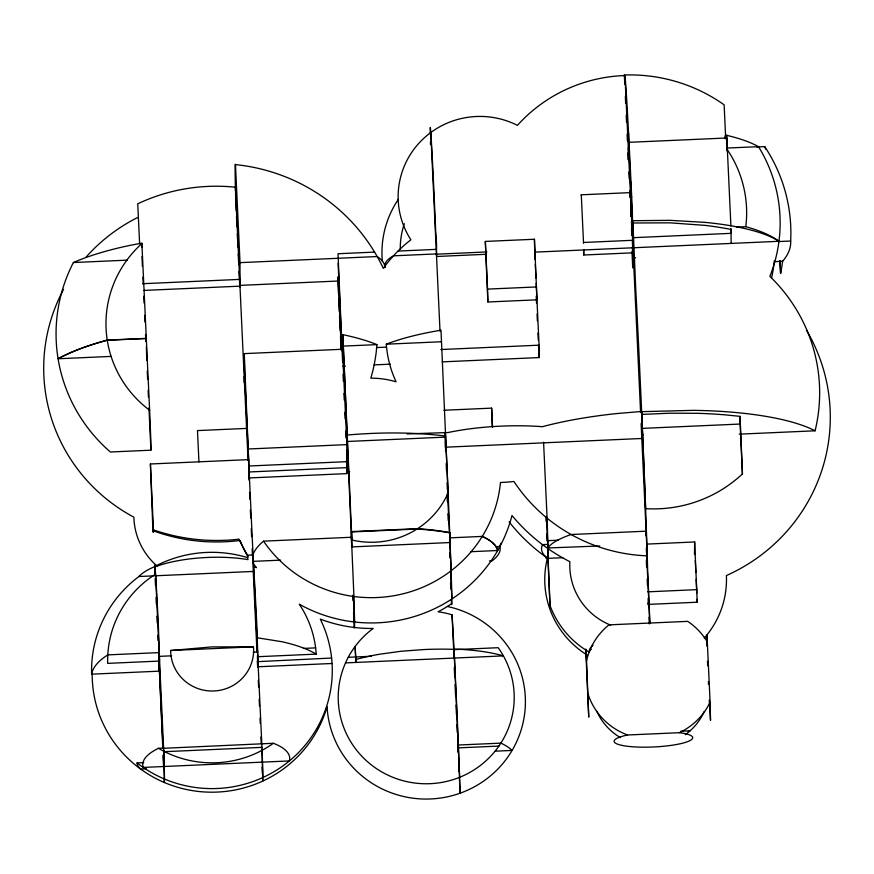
<?xml version="1.0" encoding="UTF-8"?>
<svg xmlns="http://www.w3.org/2000/svg" width="874" height="874" viewBox="0 0 874 874"><rect width="100%" height="100%" fill="white"/><g stroke="black" fill="none" stroke-linecap="round" stroke-linejoin="round"><path stroke-width="1.31" d="M349.72 471.61L347 471.731L347 459.506M631.039 182.983A161.013 1.715 87.5 0 0 624.943 75.546L623.217 75.612A150.088 147.335 0.6 0 0 517.43 125.364A81.817 80.321 0.6 0 0 419.542 142.549A81.817 80.321 0.6 0 0 410.889 239.793A138.463 135.918 0.6 0 0 383.293 268.384A183.66 180.284 0.6 0 0 235.477 164.607L240.033 262.637L239.935 285.383L338.14 281.024M247.648 555.208L247.932 559.611A71.307 22.036 -2.7 0 0 154.927 566.898L155.026 575.802L253.231 571.443L253.034 554.979L247.648 555.208A145.215 142.549 0.6 0 1 238.952 539.16A189.942 186.446 0.6 0 1 153.474 529.884A176.187 1.879 87.5 0 1 152.928 530.693A181.202 177.87 0.6 0 0 198.059 541.05A30.808 30.24 0.6 0 0 201.938 541.399A181.202 177.87 0.6 0 0 240.121 540.449A140.572 137.983 0.6 0 0 247.888 556.804M562.823 557.699L546.326 558.431L546.512 557.503A181.89 178.547 0.6 0 1 509.105 521.844M591.305 649.207A50.288 13.274 -2.7 0 0 589.131 652.08A90.972 89.301 0.6 0 1 550.008 605.442L547.922 557.994A145.827 1.551 87.5 0 0 547.943 548.577L547.878 545.103A145.827 1.551 87.5 0 0 547.102 518.184L543.573 442.211M546.326 558.431L546.785 557.623A118.274 31.125 -2.7 0 1 542.503 544.644L547.747 544.404M111.118 356.406L58.077 358.766L58.722 358.416A187.517 58.012 -2.7 0 1 107.229 340.095L146.297 338.358L141.894 243.551A110.812 108.78 0.6 0 0 149.64 410.267A176.187 1.879 87.5 0 1 150.798 439.327L150.918 450.197L110.364 451.989A160.619 157.67 0.6 0 1 73.383 262.539L74.214 262.178A178.143 55.106 -2.7 0 1 129.101 245.572L141.861 243.092L141.916 247.189M58.285 358.657L58.722 358.416A187.571 57.466 -2.7 0 1 107.251 340.259L146.297 338.522L149.64 410.267M170.638 650.496L212.054 646.902L253.471 646.826A41.493 40.728 0.6 0 1 214.021 690.984A41.493 40.728 0.6 0 1 170.638 650.496L253.471 646.826M347.262 435.034C379.928 432.171 412.921 432.062 445.5 436.028L445.511 437.12L347.317 441.479L345.558 399.189A142.615 1.519 87.5 0 0 342.794 334.655A187.954 53.074 -2.7 0 1 376.257 344.345L376.913 344.618A160.619 157.67 0.6 0 1 370.827 378.169A83.587 82.047 0.6 0 1 396.119 381.84A110.659 108.616 0.6 0 1 386.286 344.192A143.423 40.499 -2.7 0 1 440.988 330.219L448.111 492.947A83.587 82.047 0.6 0 1 351.894 539.99L342.794 334.655M642.139 422.71L641.647 411.457L617.077 413.533A176.373 47.12 -2.7 0 0 546.37 425.66L542.437 426.698L538.646 426.425A100.63 26.886 -2.7 0 0 448.056 432.532L407.098 433.93M633.049 237.695L632.896 223.001L669.855 222.826L704.979 225.361A156.49 46.967 -2.7 0 1 731.21 229.501L731.254 233.336L633.049 237.695L628.625 142.342L726.818 137.983L730.904 225.984M739.284 434.159L815.092 430.795A166.235 163.187 0.6 0 0 769.885 276.381A150.088 147.335 0.6 0 0 758.512 146.657L726.72 148.067L726.84 150.776M756.753 146.974L764.728 146.624A140.168 51.839 -2.8 0 1 765.602 149.072M581.297 195.59L581.286 194.804L630.383 192.619L630.515 198.103M736.356 227.098L745.784 226.683A157.79 47.666 -2.7 0 1 778.963 241.3L534.746 252.138L534.44 239.257L485.332 241.432L487.867 301.989L536.964 299.815L534.44 239.257M73.383 262.539L127.243 260.146M583.515 243.267L583.504 242.48L632.601 240.295L632.896 252.826L583.788 255L583.559 249.986M374.585 252.105L338.019 253.733L342.619 361.989M398.031 251.067L436.213 249.374M240.033 262.637L377.175 256.541A172.112 36.981 -2.7 0 1 384.713 267.663M436.432 253.919L393.475 255.82A107.131 23.019 -2.7 0 0 385.489 267.149M436.443 254.181L486.905 251.941M485.649 254.312L436.552 256.497L436.552 244.502A132.63 1.409 87.5 0 0 435.689 231.501L435.602 229.381A79.042 0.841 87.5 0 0 431.734 147.826A79.042 0.841 87.5 0 0 430.227 133.919M778.647 241.552L790.664 241.016A160.925 157.976 0.6 0 0 764.728 146.624M632.361 247.473L632.842 257.863L635.573 257.743M142.823 283.7L239.662 279.396L239.738 286.169L143.992 290.419M774.44 261.654L782.601 261.293A160.193 59.257 -2.8 0 0 790.664 241.016M487.867 301.989L487.55 289.108L536.647 286.934M342.881 346.126L376.913 344.618M386.286 344.192L441.086 341.767M376.541 347.568L386.089 347.153M244.261 353.62L342.455 349.261L346.891 444.615L347.098 461.647L248.904 466.006L244.261 353.62L244.469 370.652L262.113 750.307A111.522 1.191 87.5 0 1 262.724 781.083L262.55 777.303M440.867 349.534L539.072 345.175L536.199 283.471M342.674 366.293L345.405 366.173M374.039 364.895L390.405 364.174M442.233 361.869L539.072 357.575L539.072 345.175M443.905 410.256L491.647 408.136L492.532 427.2M246.588 428.413L197.48 430.587L198.944 461.92M641.909 428.402L740.114 424.043L740.038 416.363L726.25 414.953A173.937 51.074 -2.7 0 0 696.873 413.293L669.178 413.216L641.778 414.429L645.635 508.657A128.576 126.206 0.6 0 0 742.43 473.905L741.917 461.177A163.285 1.737 87.5 0 0 740.038 416.363M248.686 448.974L346.891 444.615M152.928 530.693L150.404 463.985L248.609 459.626L248.62 460.653M248.609 471.993L346.803 467.634L346.847 473.61L248.642 477.969M280.609 560.147L253.329 561.359L253.209 554.029A123.081 45.164 -2.8 0 1 263.555 541.159L351.184 537.27L351.206 538.493M449.618 537.86L482.251 536.407A123.278 34.152 -2.7 0 1 497.437 549.56L497.688 550.511L471.042 551.691M351.643 546.916L449.837 542.557L449.76 532.856L448.515 532.627A119.967 33.813 -2.7 0 0 416.996 529.043L351.512 531.949L351.643 546.916L351.501 531.589L417.586 528.661A119.694 34.512 -2.7 0 1 448.133 532.277L449.749 532.572L449.815 534.232M558.486 540.187L547.572 540.678L547.594 541.782M495.82 546.709L499.895 546.534L500.103 547.583A125.747 33.092 -2.7 0 1 492.073 560.835L489.418 560.955M599.761 545.977L547.67 547.976L547.943 548.577L546.447 516.381M646.935 544.087L694.666 541.967L697.223 602.219L648.126 604.393L648.082 602.82M171.621 655.817L159.341 656.363L159.461 671.156L91.628 674.16A120.35 118.143 0.6 0 1 138.911 576.512L153.682 575.857M694.491 554.564L694.666 541.967M647.776 591.829L696.884 589.644M303.453 648.421L315.634 647.885M253.449 652.179L257.546 652.004M610.675 625.161A65.976 64.763 0.6 0 1 569.881 561.698A182.076 178.733 0.6 0 1 511.989 515.496A145.215 142.549 0.6 0 1 299.301 604.207A104.388 102.466 0.6 0 1 316.213 654.113L257.764 656.713L257.087 630.504A111.522 1.191 87.5 0 0 253.569 566.385A104.388 102.466 0.6 0 1 256.443 567.663A145.215 142.549 0.6 0 1 253.438 563.73A80.681 0.863 87.5 0 0 253.209 554.029M257.404 661.673L331.607 658.035M348.245 657.303L371.253 656.276M332.065 663.486L257.655 666.796L257.404 661.334M345.514 662.896L503.38 655.882A99.898 26.362 -2.7 0 0 469.087 649.961L465.361 649.655A99.898 26.362 -2.7 0 0 454.01 649.021L459.593 777.325M158.467 748.308A104.388 102.466 0.6 0 0 273.398 743.282A73.547 25.204 -2.8 0 1 289.349 760.937L143.194 767.427A73.569 25.313 -2.8 0 1 158.467 748.308L163.602 748.078M163.613 748.286L273.398 743.282M163.646 750.384L163.886 766.509L163.777 751.716L261.971 747.357M680.595 731.265L690.056 730.839A57.586 13.383 -2.7 0 1 688.297 731.265M588.071 694.087A65.703 64.49 0.6 0 0 627.554 734.99L679.371 732.696A65.703 64.49 0.6 0 0 710.103 702.237L707.306 641.909A65.703 64.49 0.6 0 0 687.696 621.359L608.938 624.855A65.703 64.49 0.6 0 0 586.53 660.842L588.748 717.117L585.733 649.076L586.53 660.842M458.227 747.882L498.923 746.068M146.351 768.781L140.561 769.033A79.097 22.101 -2.7 0 1 137.043 762.926L143.697 762.631M495.252 751.181L512.088 750.438A87.826 30.306 -2.8 0 0 500.878 743.14L458.096 745.03L458.195 751.859M257.437 637.812L281.898 641.724A120.219 44.115 -2.8 0 1 316.213 654.113M157.025 565.991L156.293 565.347A68.882 67.615 0.6 0 1 133.919 518.479L133.875 517.179A172.604 169.436 0.6 0 1 63.573 289.349M707.175 639.899L706.749 635.114L706.946 646.17M709.251 700.052L710.529 720.307L710.103 702.237M631.006 182.284L631.705 197.043M779.99 260.594L780.591 273.398A153.89 151.06 0.6 0 0 782.7 260.528M731.025 228.54L731.254 233.336M740.114 424.043L742.43 473.905M725.715 138.813L724.131 104.825A160.925 157.976 0.6 0 0 624.342 75A161.013 1.715 87.5 0 0 624.331 76.202M725.005 135.962L725.125 138.649M708.377 681.6L708.497 684.331M695.289 560.496L695.835 572.415M696.163 579.375L696.807 593.271M697.081 599.236L697.223 602.219M631.694 196.912L632.361 211.333M632.361 211.191L632.951 247.779L632.798 220.696L670.303 220.346L705.613 222.422A158.216 41.963 -2.7 0 1 778.963 241.3M624.943 75.546L640.598 412.604M641.112 423.497L647.252 555.842A166.235 163.187 0.6 0 1 513.912 481.465A138.463 135.918 0.6 0 1 500.485 482.47A129.734 127.353 0.6 0 1 403.122 593.785A129.734 127.353 0.6 0 1 263.555 541.159M631.181 216.042L630.591 201.228M631.432 221.493L632.066 235.117M632.328 240.558L632.896 252.826M624.342 75L624.779 84.417M625.347 96.511L625.653 103.241M626.221 115.335L626.527 122.065M627.095 134.159L627.401 140.878M627.969 152.983L628.275 159.702M628.854 171.949L629.16 178.689M629.728 190.827L630.045 197.568M630.602 209.705L630.919 216.446M631.476 228.584L631.793 235.335M646.323 547.998L649.808 623.195M631.978 251.603L632.732 267.947M646.334 560.627L646.64 567.248M647.186 579.112L647.481 585.471M648.093 598.515L648.399 605.212M648.967 617.252L649.273 623.938M581.286 194.804L583.504 242.48M534.637 249.822L535.063 258.944M535.314 264.396L535.948 278.019M536.221 296.275L536.538 303.092M537.051 313.984L537.357 320.791M537.936 333.06L538.253 339.866M538.504 345.317L539.072 357.575M545.922 517.495L546.119 521.581M546.687 533.85L547.004 540.656M547.681 548.413L550.008 605.442M485.332 241.432L487.55 289.108M492.248 426.261L491.647 408.136M430.784 132.531L440.015 331.148M445.598 451.29L445.303 434.105M446.166 463.57L446.483 470.387M447.051 482.656L447.368 489.473M447.499 492.204L449.4 533.107M449.673 539.083L451.148 570.744M447.051 494.957L447.368 501.676M447.925 513.792L448.242 520.511M449.728 552.641L449.979 558.093M450.558 570.351L451.88 598.963A125.08 1.333 87.5 0 0 445.314 432.204L445.292 433.165M450.547 582.543L450.853 589.152M451.345 599.728L451.53 603.694A140.572 137.983 0.6 0 1 438.136 611.8A88.001 86.384 0.6 0 1 452.044 614.815A101.351 1.082 87.5 0 1 454.546 659.651L457.244 717.773A101.351 1.082 87.5 0 1 460.095 793.199L459.385 777.936M452.044 614.815L453.901 654.801M454.262 667.66L454.699 677.077M455.048 684.648L455.529 695.005M455.999 705.023L456.425 714.386M456.905 724.535L457.266 732.325M457.845 744.877L458.205 752.514M458.905 767.765L459.09 771.589M341.942 350.649L338.14 263.413M343.045 374.4L343.362 381.151M343.93 393.311L344.247 400.063M344.804 412.222L345.121 418.985M345.689 431.133L345.995 437.896M346.563 450.055L347.098 461.647M353.358 596.265L354.549 622.201M341.363 350.452L337.943 276.861L338.478 293.598M346.486 460.827L347 471.731M352.735 595.26L352.987 600.624M353.544 612.696L354.232 627.456A144.013 1.529 87.5 0 0 354.56 623.086L354.56 622.954M355.86 662.437L355.117 646.454A80.222 0.852 87.5 0 1 355.849 659.52L355.86 662.437L355.816 658.996M338.697 298.362L339.309 311.472M339.527 316.246L340.194 330.547M340.478 336.501L341.024 348.42M346.727 471.228L346.847 473.61M248.085 460.784L235.379 187.211A181.202 177.87 0.6 0 0 137.742 203.795L139.611 243.802M248.653 473.02L248.992 480.143M249.549 492.335L249.866 499.098M250.368 509.924L250.751 518.053M251.242 528.748L251.614 536.745M252.171 548.763L252.488 555.427M253.231 571.443L256.989 652.419M258.289 680.289L258.595 687.04M259.163 699.189L259.48 705.93M260.037 718.078L260.288 723.475M260.922 736.968L261.228 743.719M262.801 777.543L261.992 749.204M236.231 210.765L235.729 199.993A188.03 1.999 87.5 0 1 235.543 193.285M236.483 216.151L236.985 226.923M237.291 233.664L237.925 247.124M238.231 253.853L238.733 264.625M239.05 271.366L239.738 286.169M262.08 767.208L262.375 773.523M142.375 266.297L142.025 256.41M142.877 277.2L143.194 284.006M143.762 296.264L144.079 303.081M144.647 315.339L144.964 322.145M145.532 334.403L145.849 341.221M146.745 360.285L146.395 346.596M147.247 371.188L147.63 379.36M148.132 390.252L148.449 397.069M148.951 407.961L150.918 450.197M150.404 463.985L153.474 529.884M163.777 751.716L155.528 574.196A104.388 102.466 0.6 0 0 107.688 663.366L159.56 661.072L158.314 623.938A108.584 1.158 87.5 0 0 154.6 566.56A120.35 118.143 0.6 0 1 247.255 557.536M154.6 566.56L155.026 575.802L154.884 566.581A72.455 25.084 -2.8 0 0 138.911 576.512M155.157 578.501L155.463 585.241M156.031 597.39L156.348 604.142M156.905 616.29L157.222 623.031M157.79 635.179L158.041 640.576M158.598 652.725L163.034 748.078M163.351 754.83L164.465 779.018M162.772 747.773L159.046 662.175M163.132 755.398L163.602 765.569L163.471 757.529M164.181 777.991L164.388 782.536A108.584 1.158 87.5 0 0 163.755 751.214M632.951 224.159L634.153 251.362A161.013 1.715 87.5 0 1 635.496 283.274L635.693 288.07A183.376 1.956 87.5 0 1 638.555 344.509L641.101 399.287A183.376 1.956 87.5 0 1 641.658 411.665L693.858 410.343A176.417 46.792 -2.7 0 1 815.092 430.795M642.117 422.317L642.685 435.383M707.678 665.78L707.492 661.214M583.668 249.527L583.788 255M453.748 655.041L453.661 649.677L498.191 647.7A88.001 86.384 0.6 0 1 477.663 767.481A88.001 86.384 0.6 0 1 355.412 748.657A88.001 86.384 0.6 0 1 373.154 628.45A140.572 137.983 0.6 0 1 320.288 619.098A120.35 118.143 0.6 0 1 287.109 762.751A120.35 118.143 0.6 0 1 137.043 762.926M159.461 671.156L159.166 652.605L107.786 654.877A120.59 41.755 -2.8 0 0 91.628 674.16M163.646 750.558L163.886 766.509M731.035 233.369L731.145 243.42M758.512 146.657A147.531 44.563 -2.7 0 0 726.578 135.295L726.611 138.485M628.526 132.914L628.625 142.342M257.469 650.464L257.491 652.507M257.535 655.566L257.655 666.796L257.568 655.697M248.675 465.798L248.795 476.09M146.297 338.358L146.34 341.581M449.749 532.572L449.837 542.557M632.721 243.059L632.842 257.863M628.297 147.706L628.384 159.734M547.932 548.282L549.32 546.108A113.915 27.389 -2.7 0 1 571.093 534.517L646.115 531.184L646.115 535.959M347.087 436.596L353.937 596.505A144.013 1.529 87.5 0 1 354.549 621.993M163.667 761.746L163.7 766.05M641.647 411.457L641.8 438.486L445.412 447.204L445.314 432.204M547.769 547.9L547.823 558.366M451.891 599.968L451.891 600.034A125.08 1.333 87.5 0 1 451.53 603.694M244.174 376.574L244.207 382.583M239.749 281.22L239.782 287.229M454.054 658.078L454.021 649.349A99.658 25.248 -2.7 0 0 423.759 649.557L401.079 651.261L379.458 654.244A99.658 25.248 -2.7 0 0 355.849 659.52M453.803 652.616L453.803 654.976M534.637 251.373L534.637 259.119M501.021 543.257A140.572 137.983 0.6 0 1 499.436 546.873M589.131 652.08A50.036 16.562 -2.8 0 1 592.998 645.285M649.863 623.359A90.896 0.972 87.5 0 0 649.054 602.973L647.667 570.7A183.376 1.956 87.5 0 0 642.619 433.908M482.251 536.407A123.267 34.315 -2.7 0 1 497.579 550.03M235.477 190.925A188.03 1.999 87.5 0 1 235.477 164.607M704.258 711.469A58.645 57.575 0.6 0 1 685.336 734.641M620.409 737.634A58.645 57.575 0.6 0 1 596.778 711.196M726.578 135.295A126.184 1.344 87.5 0 1 727.365 149.738A116.493 114.352 0.6 0 1 745.784 226.683M780.591 273.398A60.601 0.645 87.5 0 1 779.903 260.671M85.881 257.317A172.604 169.436 0.6 0 1 137.568 217.539M704.269 638.064A90.863 89.192 0.6 0 0 726.392 575.584L730.456 573.683A177.138 173.882 0.6 0 0 806.462 330.143M587.262 655.107A90.863 89.192 0.6 0 1 547.321 558.53M774.309 260.823A145.171 142.495 0.6 0 1 771.6 277.757M447.444 606.49A99.243 97.418 0.6 0 1 524.619 713.982A99.243 97.418 0.6 0 1 422.459 798.989A99.243 97.418 0.6 0 1 327.062 706.662A119.672 117.477 0.6 0 1 325.041 712.987L323.26 717.729A119.672 117.477 0.6 0 1 217.331 792.073A119.672 117.477 0.6 0 1 104.946 727.419L102.717 722.853A119.672 117.477 0.6 0 1 92.207 674.477M382.375 261.566A98.194 96.391 0.6 0 1 398.369 199.294M430.511 144.68A79.042 0.841 87.5 0 1 430.434 142.014M400.27 249.232A79.927 78.463 0.6 0 1 404.334 223.678M679.371 732.696A39.308 7.484 -2.7 0 1 681.709 743.413A39.308 7.484 -2.7 0 1 624.986 745.926A39.308 7.484 -2.7 0 1 627.554 734.99"/></g></svg>
